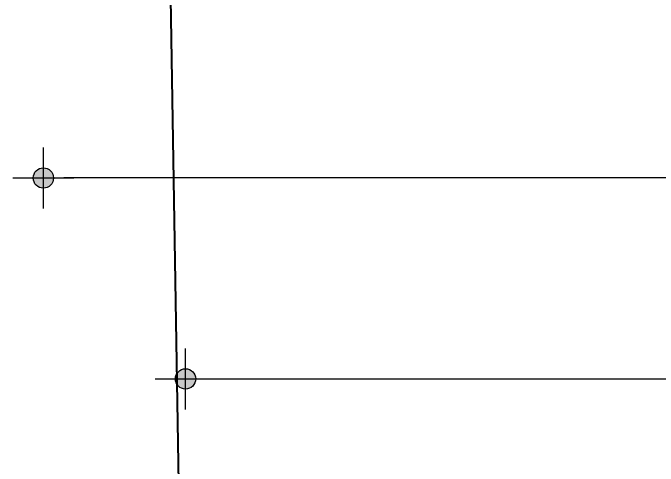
# Model space of a CAD drawing. Header units: inches. Extents: x -4597 to 93300, y -11124 to 5932.
# Drawn here: x -584.56 to -552.8, y -8988.37 to -8966.06 of the extents above; entities that cross this region are included whole.
import ezdxf

# ---------------------------------------------------------------- set-up
doc = ezdxf.new("R2010")
doc.units = ezdxf.units.IN
doc.header["$LTSCALE"] = 0.5
doc.header["$MEASUREMENT"] = 0
doc.header["$PDMODE"] = 66
doc.layers.add('hatch', color=9, linetype='Continuous', lineweight=0)
doc.layers.add('Toilet', color=7, linetype='Continuous', lineweight=25)
doc.styles.get("Standard").update_dxf_attribs({"font": 'arial.ttf'})
doc.dimstyles.new('S8', dxfattribs={"dimtxt": 5, "dimasz": 1, "dimexe": 6, "dimexo": 18, "dimgap": 1.9375, "dimtad": 1, "dimdec": 0, "dimzin": 3, "dimdsep": 46, "dimlunit": 4, "dimtxsty": 'Standard', "dimblk": 'dot 2', "dimcen": 12, "dimse1": 1, "dimse2": 1, "dimclrd": 1, "dimclre": 1, "dimclrt": 256, "dimadec": 0, "dimazin": 0, "dimtfac": 0.75, "dimtdec": 0, "dimtix": 1, "dimtmove": 1, "dimatfit": 3, "dimldrblk": 'DOT', "dimfxl": 1, "dimtolj": 1, "dimtzin": 0, "dimlwd": 9, "dimlwe": 9, "dimarcsym": 0})

# ---------------------------------------------------------------- blocks, each defined once
blk = doc.blocks.new('dot1')
at = {"layer": 'hatch'}
h = blk.add_hatch(color=256, dxfattribs=at)
edge = h.paths.add_edge_path()
edge.add_arc((0, 0), 1, 0, 360)
for p, q in [((0, 3), (0, -3)), ((3, 0), (-3, 0))]:
    blk.add_line(p, q, dxfattribs=at)
blk.add_circle((0, 0), 1, dxfattribs=at)
blk = doc.blocks.new('dot 2')
at = {"layer": 'hatch', "xscale": 0.5, "yscale": 0.5, "zscale": 0.5}
blk.add_blockref('dot1', (0, 0), dxfattribs=at)
blk = doc.blocks.new('*D527')
at = {"layer": 'Defpoints', "color": 0, "transparency": 16777216}
for p in [(-411.697, -8984.081), (-576.063, -9009.797), (-411.697, -9009.797)]:
    blk.add_point(p, dxfattribs=at)
at = {"layer": 'Toilet', "color": 1, "lineweight": 9, "transparency": 16777216}
blk.add_line((-575.063, -8984.081), (-412.697, -8984.081), dxfattribs=at)
at = {"layer": 'Toilet', "color": 1, "lineweight": 9, "transparency": 16777216, "rotation": 180}
blk.add_blockref('dot 2', (-576.063, -8984.081), dxfattribs=at)
at = {"layer": 'Toilet', "color": 1, "lineweight": 9, "transparency": 16777216}
blk.add_blockref('dot 2', (-411.697, -8984.081), dxfattribs=at)
at = {"layer": 'Toilet', "transparency": 16777216, "insert": (-493.88, -8979.589), "char_height": 5, "attachment_point": 5}
blk.add_mtext('\\A1;13\'-8"', dxfattribs=at)
blk = doc.blocks.new('_Dot')
at = {"color": 0, "linetype": 'ByBlock', "lineweight": -2}
blk.add_line((-0.5, 0), (-1, 0), dxfattribs=at)
at = {"color": 0, "linetype": 'ByBlock', "const_width": 0.5}
blk.add_lwpolyline([(-0.25, 0, 1), (0.25, 0, 1)], format="xyb", close=True, dxfattribs=at)
blk = doc.blocks.new('*D197')
at = {"layer": 'Defpoints', "color": 0, "transparency": 16777216}
for p in [(-583.063, -8974.186), (-583.063, -9009.797), (-280.914, -9102.797)]:
    blk.add_point(p, dxfattribs=at)
at = {"layer": 'Toilet', "color": 1, "lineweight": 9, "transparency": 16777216}
blk.add_line((-281.914, -8974.186), (-582.063, -8974.186), dxfattribs=at)
at = {"layer": 'Toilet', "color": 1, "lineweight": 9, "transparency": 16777216, "rotation": 180}
blk.add_blockref('dot 2', (-583.063, -8974.186), dxfattribs=at)
at = {"layer": 'Toilet', "color": 1, "lineweight": 9, "transparency": 16777216}
blk.add_blockref('dot 2', (-280.914, -8974.186), dxfattribs=at)
at = {"layer": 'Toilet', "transparency": 16777216, "insert": (-431.988, -8969.696), "char_height": 5, "attachment_point": 5}
blk.add_mtext('\\A1;25\'-2"', dxfattribs=at)

msp = doc.modelspace()

# ---------------------------------------------------------------- linework, layer by layer
msp.add_line((-576.802, -8965.329), (-567.027, -9553.544))

# ---------------------------------------------------------------- dimensions: what is measured, and where the dimension line sits
at = {"layer": 'Toilet'}
dim = msp.add_linear_dim(base=(-583.063, -8974.186), p1=(-280.914, -9102.797), p2=(-583.063, -9009.797), dimstyle='S8', override={"dimfxl": 2, "dimfxlon": 1, "dimarcsym": 1}, dxfattribs=at)
dim.commit()
dim.dimension.update_dxf_attribs({"geometry": '*D197', "text_midpoint": (-431.988, -8969.696)})
dim = msp.add_aligned_dim(p1=(-576.063, -9009.797), p2=(-411.697, -9009.797), distance=25.716, dimstyle='S8', override={"dimfxl": 2, "dimfxlon": 1, "dimarcsym": 1}, dxfattribs=at)
dim.commit()
dim.dimension.update_dxf_attribs({"geometry": '*D527', "text_midpoint": (-493.88, -8979.589)})

doc.saveas('drawing.dxf')
